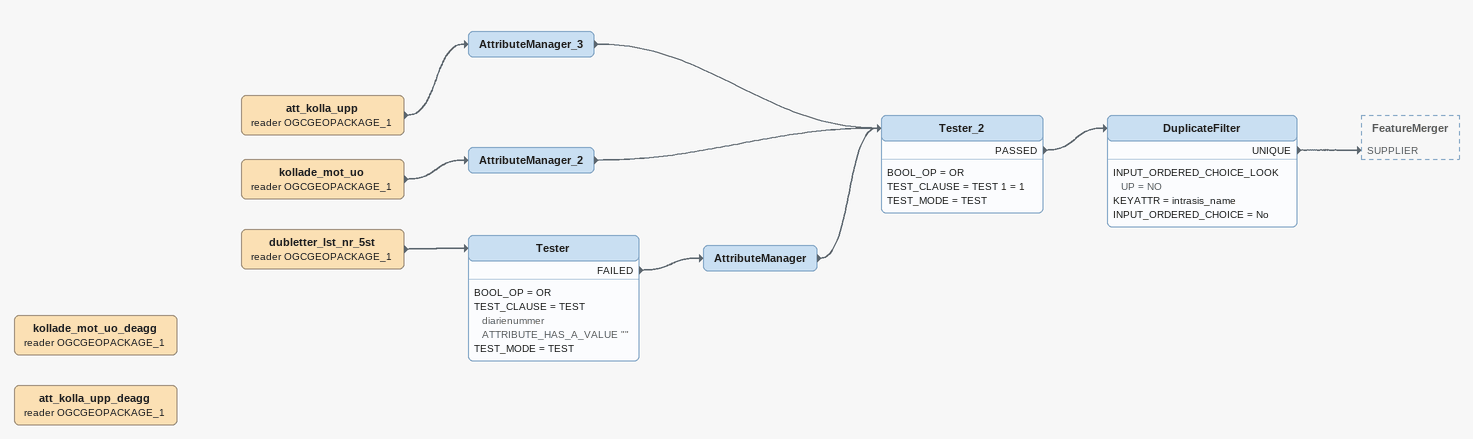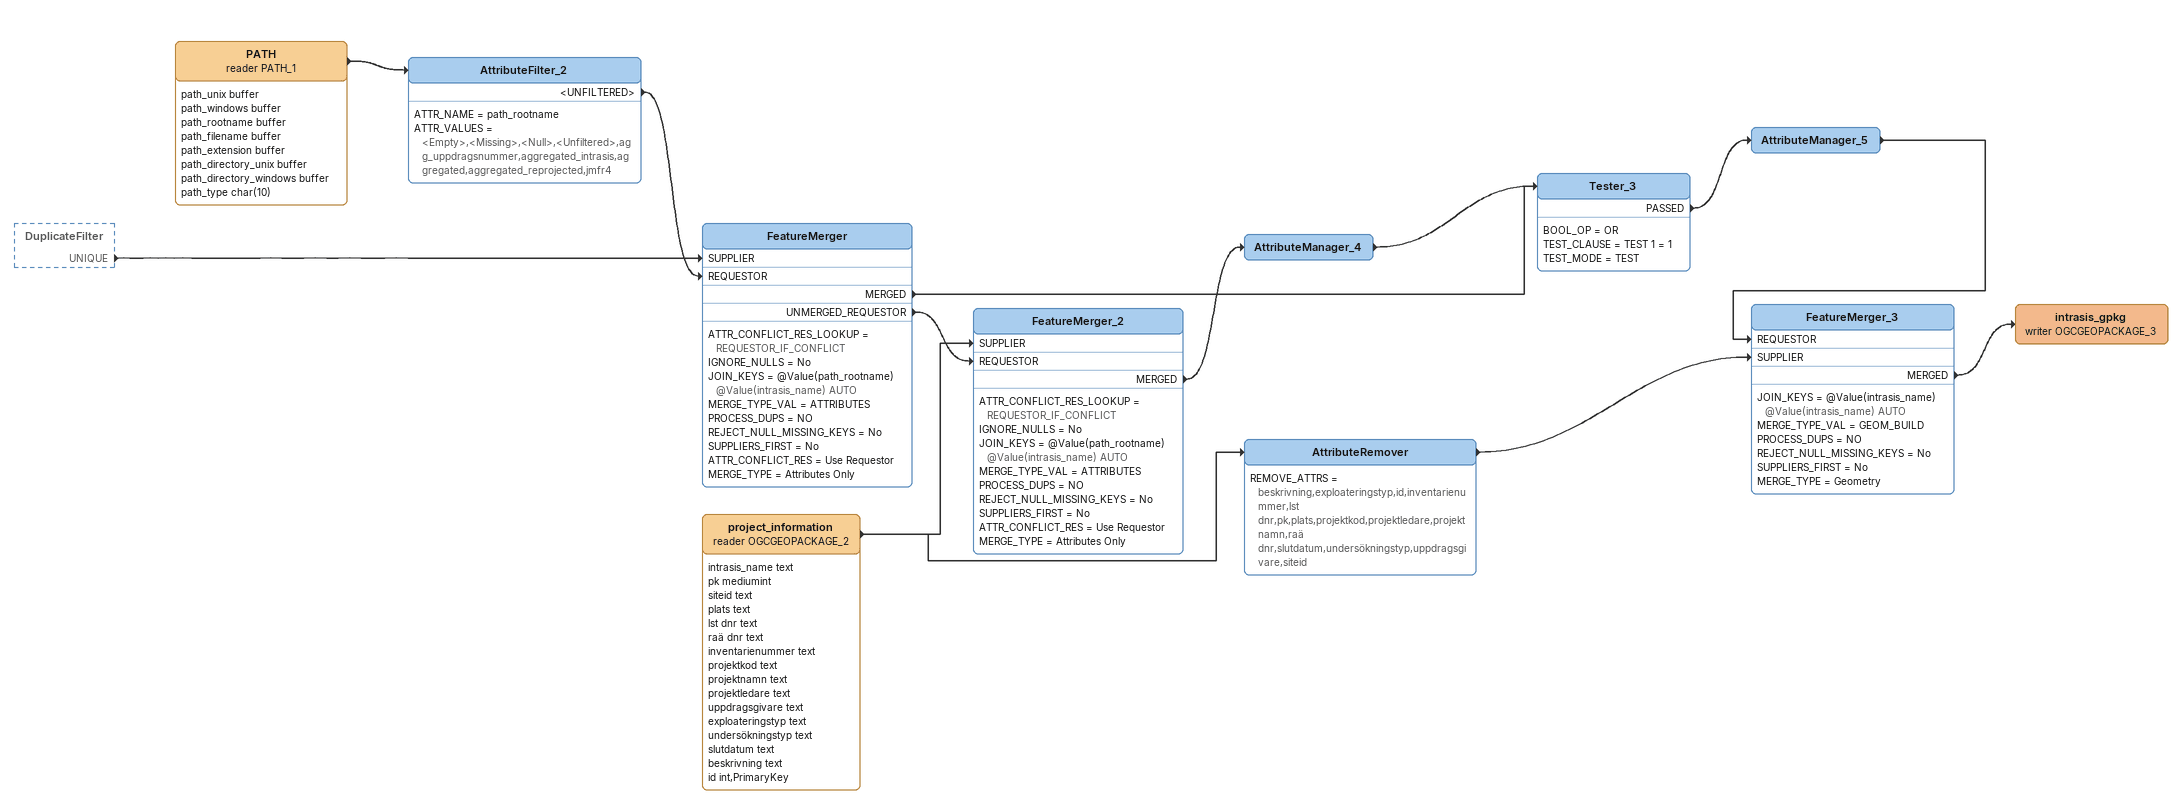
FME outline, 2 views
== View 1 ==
kollade_mot_uo_deagg (reader OGCGEOPACKAGE_1)
att_kolla_upp_deagg (reader OGCGEOPACKAGE_1)
dubletter_lst_nr_5st (reader OGCGEOPACKAGE_1)
    -> Tester
Tester
    BOOL_OP = OR
    TEST_CLAUSE = TEST diarienummer ATTRIBUTE_HAS_A_VALUE ""
    TEST_MODE = TEST
    FAILED -> AttributeManager
AttributeManager
    -> Tester_2
att_kolla_upp (reader OGCGEOPACKAGE_1)
    -> AttributeManager_3
AttributeManager_3
    -> Tester_2
kollade_mot_uo (reader OGCGEOPACKAGE_1)
    -> AttributeManager_2
AttributeManager_2
    -> Tester_2
Tester_2
    BOOL_OP = OR
    TEST_CLAUSE = TEST 1 = 1
    TEST_MODE = TEST
    PASSED -> DuplicateFilter
DuplicateFilter
    INPUT_ORDERED_CHOICE_LOOKUP = NO
    KEYATTR = intrasis_name
    INPUT_ORDERED_CHOICE = No
    UNIQUE -> FeatureMerger [SUPPLIER]

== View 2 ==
DuplicateFilter [outside]
    UNIQUE -> FeatureMerger [SUPPLIER]
PATH (reader PATH_1)
    attributes: path_unix buffer, path_windows buffer, path_rootname buffer, path_filename buffer, path_extension buffer, path_directory_unix buffer, path_directory_windows buffer, path_type char(10)
    -> AttributeFilter_2
AttributeFilter_2
    ATTR_NAME = path_rootname
    ATTR_VALUES = <Empty>,<Missing>,<Null>,<Unfiltered>,agg_uppdragsnummer,aggregated_intrasis,aggregated,aggregated_reprojected,jmfr4
    <UNFILTERED> -> FeatureMerger [REQUESTOR]
FeatureMerger
    ATTR_CONFLICT_RES_LOOKUP = REQUESTOR_IF_CONFLICT
    IGNORE_NULLS = No
    JOIN_KEYS = @Value(path_rootname) @Value(intrasis_name) AUTO
    MERGE_TYPE_VAL = ATTRIBUTES
    PROCESS_DUPS = NO
    REJECT_NULL_MISSING_KEYS = No
    SUPPLIERS_FIRST = No
    ATTR_CONFLICT_RES = Use Requestor
    MERGE_TYPE = Attributes Only
    MERGED -> Tester_3
    UNMERGED_REQUESTOR -> FeatureMerger_2 [REQUESTOR]
project_information (reader OGCGEOPACKAGE_2)
    attributes: intrasis_name text, pk mediumint, siteid text, plats text, lst dnr text, raä dnr text, inventarienummer text, projektkod text, projektnamn text, projektledare text, uppdragsgivare text, exploateringstyp text, undersökningstyp text, slutdatum text, beskrivning text, id int,PrimaryKey
    -> AttributeRemover
    -> FeatureMerger_2 [SUPPLIER]
FeatureMerger_2
    ATTR_CONFLICT_RES_LOOKUP = REQUESTOR_IF_CONFLICT
    IGNORE_NULLS = No
    JOIN_KEYS = @Value(path_rootname) @Value(intrasis_name) AUTO
    MERGE_TYPE_VAL = ATTRIBUTES
    PROCESS_DUPS = NO
    REJECT_NULL_MISSING_KEYS = No
    SUPPLIERS_FIRST = No
    ATTR_CONFLICT_RES = Use Requestor
    MERGE_TYPE = Attributes Only
    MERGED -> AttributeManager_4
AttributeManager_4
    -> Tester_3
Tester_3
    BOOL_OP = OR
    TEST_CLAUSE = TEST 1 = 1
    TEST_MODE = TEST
    PASSED -> AttributeManager_5
AttributeManager_5
    -> FeatureMerger_3 [REQUESTOR]
AttributeRemover
    REMOVE_ATTRS = beskrivning,exploateringstyp,id,inventarienummer,lst dnr,pk,plats,projektkod,projektledare,projektnamn,raä dnr,slutdatum,undersökningstyp,uppdragsgivare,siteid
    -> FeatureMerger_3 [SUPPLIER]
FeatureMerger_3
    JOIN_KEYS = @Value(intrasis_name) @Value(intrasis_name) AUTO
    MERGE_TYPE_VAL = GEOM_BUILD
    PROCESS_DUPS = NO
    REJECT_NULL_MISSING_KEYS = No
    SUPPLIERS_FIRST = No
    MERGE_TYPE = Geometry
    MERGED -> intrasis_gpkg (writer OGCGEOPACKAGE_3)
intrasis_gpkg (writer OGCGEOPACKAGE_3)
